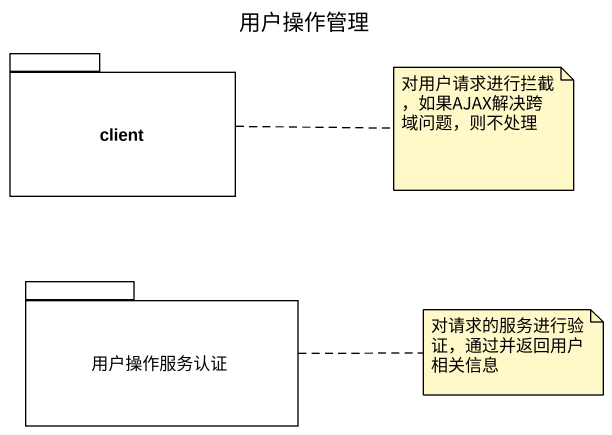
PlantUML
@startuml
title 用户操作管理
package client {
}
package 用户操作服务认证 {
}
note right of client : 对用户请求进行拦截，如果AJAX解决跨域问题，则不处理
note right of 用户操作服务认证 : 对请求的服务进行验证，通过并返回用户相关信息
@enduml
